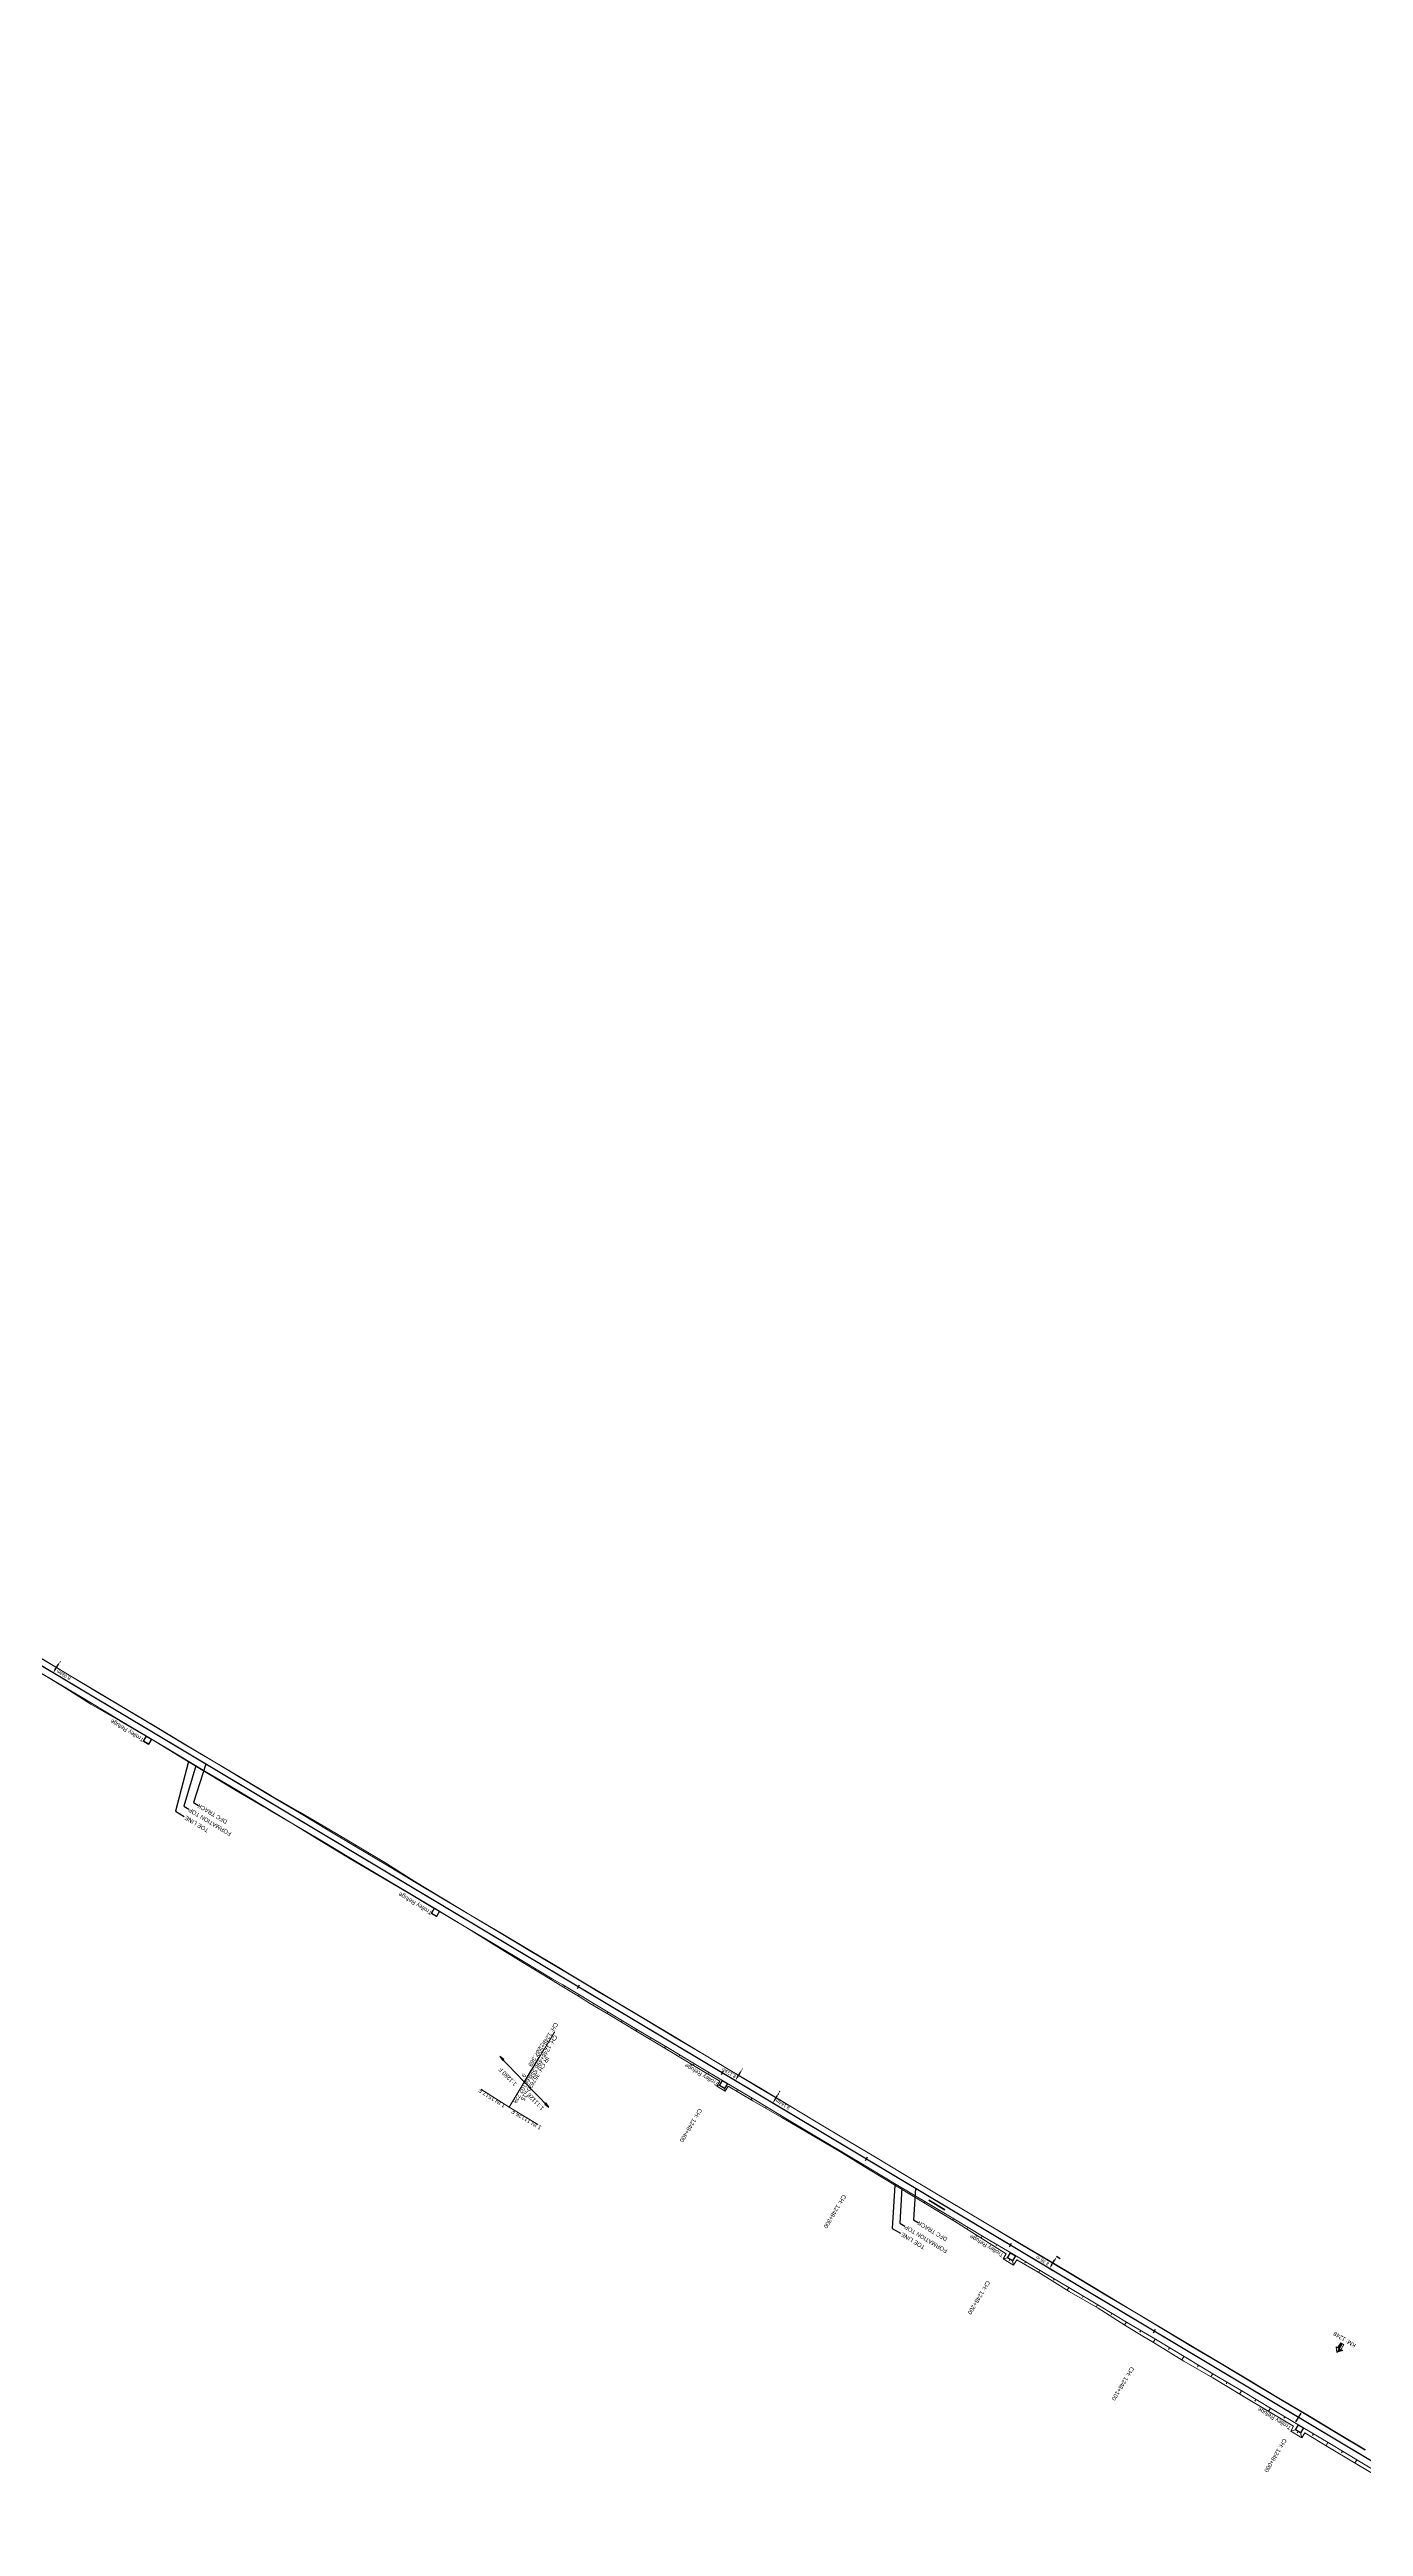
# Model space of a CAD drawing. Header units: metres. Extents: x 593990 to 610403, y 3402023 to 3411833.
# Drawn here: x 595823 to 596606, y 3410239 to 3411715 of the extents above; entities that cross this region are included whole.
import ezdxf
from ezdxf.enums import TextEntityAlignment as Align

# ---------------------------------------------------------------- set-up
doc = ezdxf.new("R2010")
doc.units = ezdxf.units.M
doc.header["$MEASUREMENT"] = 0
doc.linetypes.add('CENTER2', pattern=[1.125, 0.75, -0.125, 0.125, -0.125])
for name, color, linetype, lineweight in [('C-ALIG-DG-LINE', 1, 'CENTER2', 70), ('C-ALIG-LABL-DG', 1, 'Continuous', 25), ('Km post', 1, 'Continuous', 13), ('PROPOSED DFCC TOE LINE', 239, 'Continuous', 0), ('PROPOSED DFCC TOE SLOPES', 239, 'Continuous', 0), ('PROPOSED DFCC TRACK', 1, 'Continuous', 0), ('PROPOSED FORMATION LINE - PLAN', 187, 'Continuous', 0), ('PROPOSED GRADES IN PLAN', 10, 'Continuous', 0)]:
    doc.layers.add(name, color=color, linetype=linetype, lineweight=lineweight)
doc.layers.add('Trolley Refuse', color=10, linetype='Continuous')
doc.styles.add('Arial', font='arial.ttf')
doc.styles.get("Standard").update_dxf_attribs({"font": 'arial.ttf'})
doc.styles.add('Style-Arial', font='arial.ttf')
doc.dimstyles.new('ISO-25', dxfattribs={"dimtxt": 2.5, "dimasz": 2.5, "dimexe": 1.25, "dimexo": 0.625, "dimtad": 1, "dimtxsty": 'Standard', "dimcen": 2.5, "dimadec": 0, "dimazin": 0, "dimtfac": 1, "dimtmove": 0, "dimatfit": 3, "dimfxl": 1, "dimarcsym": 0})
doc.dimstyles.get("Standard").update_dxf_attribs({"dimtxt": 0.18, "dimasz": 0.18, "dimexe": 0.18, "dimexo": 0.0625, "dimgap": 0.09, "dimtad": 0, "dimtih": 1, "dimtoh": 1, "dimdec": 4, "dimzin": 0, "dimdsep": 46, "dimtxsty": 'Standard', "dimcen": 0.09, "dimadec": 0, "dimazin": 0, "dimtfac": 1, "dimtdec": 4, "dimtofl": 0, "dimtmove": 0, "dimatfit": 3, "dimfxl": 1, "dimtolj": 1, "dimtzin": 0, "dimarcsym": 0})

# ---------------------------------------------------------------- blocks, each defined once
blk = doc.blocks.new('*D116')
at = {"layer": 'Defpoints', "color": 0, "transparency": 16777216}
for p in [(596422.8, 3410400), (596425, 3410398.7), (596420.7, 3410391.5)]:
    blk.add_point(p, dxfattribs=at)
at = {"layer": 'PROPOSED DFCC TRACK', "color": 0, "lineweight": -2, "transparency": 16777216}
for p, q in [((596419.8, 3410394.9), (596421.5, 3410397.8)), ((596424.9, 3410398.7), (596422.7, 3410400)), ((596420.6, 3410391.6), (596418.4, 3410392.8))]:
    blk.add_line(p, q, dxfattribs=at)
at = {"layer": 'PROPOSED DFCC TRACK', "color": 0, "transparency": 16777216}
for points in [[(596419.4, 3410395.1), (596420.2, 3410394.7), (596418.5, 3410392.8)], [(596421.2, 3410398), (596421.9, 3410397.6), (596422.8, 3410400)]]:
    blk.add_solid(points, dxfattribs=at)
at = {"layer": 'PROPOSED DFCC TRACK', "color": 0, "lineweight": 0, "transparency": 16777216, "insert": (596414.4, 3410397.6), "char_height": 2, "attachment_point": 5, "rotation": 149, "style": 'Style-Arial'}
blk.add_mtext('\\A1;\\A1;8.36 m', dxfattribs=at)
blk = doc.blocks.new('TerminatorOpen_0.5')
at = {"color": 0, "linetype": 'ByBlock', "lineweight": -2}
for q in [(-1, 0.25), (-1, 0), (-1, -0.25)]:
    blk.add_line((0, 0), q, dxfattribs=at)
blk = doc.blocks.new('*D127')
at = {"layer": 'Defpoints', "color": 0, "transparency": 16777216}
for p in [(596257.3, 3410498.7), (596253.1, 3410491.7), (596257.8, 3410498.4)]:
    blk.add_point(p, dxfattribs=at)
at = {"layer": 'PROPOSED DFCC TRACK', "color": 0, "lineweight": -2, "transparency": 16777216}
for p, q in [((596257.4, 3410498.6), (596257.9, 3410498.3)), ((596253.2, 3410491.6), (596253.7, 3410491.3)), ((596254.9, 3410493.5), (596256.5, 3410496.2))]:
    blk.add_line(p, q, dxfattribs=at)
at = {"layer": 'PROPOSED DFCC TRACK', "color": 0, "transparency": 16777216}
for points in [[(596254.5, 3410493.7), (596255.3, 3410493.3), (596253.6, 3410491.4)], [(596256.2, 3410496.5), (596256.9, 3410496), (596257.8, 3410498.4)]]:
    blk.add_solid(points, dxfattribs=at)
at = {"layer": 'PROPOSED DFCC TRACK', "color": 0, "lineweight": 0, "transparency": 16777216, "insert": (596259.5, 3410490.7), "char_height": 2, "attachment_point": 5, "rotation": 149, "style": 'Style-Arial'}
blk.add_mtext('\\A1;8.164m', dxfattribs=at)
blk = doc.blocks.new('*D128')
at = {"layer": 'Defpoints', "color": 0, "transparency": 16777216}
for p in [(596231.5, 3410504.6), (596235.4, 3410511.7), (596235.7, 3410511.6)]:
    blk.add_point(p, dxfattribs=at)
at = {"layer": 'PROPOSED DFCC TRACK', "color": 0, "lineweight": -2, "transparency": 16777216}
for p, q in [((596231.4, 3410504.7), (596231.1, 3410504.8)), ((596232.5, 3410506.9), (596234.1, 3410509.6)), ((596235.6, 3410511.7), (596235.3, 3410511.8))]:
    blk.add_line(p, q, dxfattribs=at)
at = {"layer": 'PROPOSED DFCC TRACK', "color": 0, "transparency": 16777216}
for points in [[(596232.2, 3410507.1), (596232.9, 3410506.7), (596231.2, 3410504.8)], [(596233.8, 3410509.8), (596234.5, 3410509.4), (596235.4, 3410511.7)]]:
    blk.add_solid(points, dxfattribs=at)
at = {"layer": 'PROPOSED DFCC TRACK', "color": 0, "lineweight": 0, "transparency": 16777216, "insert": (596227.5, 3410509.5), "char_height": 2, "attachment_point": 5, "rotation": 149, "style": 'Style-Arial'}
blk.add_mtext('\\A1;8.133m', dxfattribs=at)
blk = doc.blocks.new('*D129')
at = {"layer": 'Defpoints', "color": 0, "transparency": 16777216}
for p in [(595828.8, 3410754.8), (595828.9, 3410754.7), (595824.7, 3410747.8)]:
    blk.add_point(p, dxfattribs=at)
at = {"layer": 'PROPOSED DFCC TRACK', "color": 0, "lineweight": -2, "transparency": 16777216}
for p, q in [((595826, 3410749.9), (595827.6, 3410752.6)), ((595828.9, 3410754.7), (595829, 3410754.7)), ((595824.8, 3410747.8), (595824.8, 3410747.7))]:
    blk.add_line(p, q, dxfattribs=at)
at = {"layer": 'PROPOSED DFCC TRACK', "color": 0, "transparency": 16777216}
for points in [[(595825.6, 3410750.2), (595826.4, 3410749.7), (595824.7, 3410747.8)], [(595827.2, 3410752.8), (595827.9, 3410752.4), (595828.9, 3410754.7)]]:
    blk.add_solid(points, dxfattribs=at)
at = {"layer": 'PROPOSED DFCC TRACK', "color": 0, "lineweight": 0, "transparency": 16777216, "insert": (595830.9, 3410746.7), "char_height": 2, "attachment_point": 5, "rotation": 149, "style": 'Style-Arial'}
blk.add_mtext('\\A1;8.093m', dxfattribs=at)
blk = doc.blocks.new('Direction')
h = blk.add_hatch(color=256)
h.dxf.hatch_style = 1
h.paths.add_polyline_path([(-5.54, 0), (-4.75, -0.13), (-4.75, 0.13)])
blk.add_lwpolyline([(-5.54, 0), (-4.75, -0.13), (-4.75, 0.13)], close=True)
blk.add_lwpolyline([(0, 0), (-5.54, 0)])
blk = doc.blocks.new('Tick Hor')
blk.add_lwpolyline([(-0.5, 0), (0.5, 0)])
blk = doc.blocks.new('KM Post')
at = {"layer": 'Km post', "lineweight": 13}
h = blk.add_hatch(color=256, dxfattribs=at)
h.paths.add_polyline_path([(0, -8.9), (1.6, -8.9), (1.6, -3.8), (0, -3.8)])
h.paths.add_polyline_path([(0, -3.8), (0, 0), (-3.4, -3.8)])
for p, q in [((0, -8.9), (0, 0)), ((3.1, -3.8), (0, 0)), ((3.1, -3.8), (-3.4, -3.8))]:
    blk.add_line(p, q, dxfattribs=at)
blk.add_lwpolyline([(1.6, -3.8), (1.6, -8.9), (-1.6, -8.9), (-1.6, -3.8)], dxfattribs=at)

msp = doc.modelspace()

# ---------------------------------------------------------------- linework, layer by layer
at = {"layer": 'C-ALIG-DG-LINE', "color": 1, "linetype": 'Continuous', "lineweight": 30, "flags": 128}
msp.add_lwpolyline([(598514.0624, 3409139.9501), (594206.4244, 3411715.3078)], dxfattribs=at)
at = {"layer": 'C-ALIG-LABL-DG', "color": 1, "linetype": 'Continuous', "lineweight": 25}
msp.add_line((596566.7977, 3410304.1387), (596565.5149, 3410301.993), dxfattribs=at)
at = {"layer": 'PROPOSED DFCC TOE LINE', "lineweight": 0, "flags": 128}
for points in [[(596618.8358, 3410266.0924), (596601.6284, 3410276.2863), (596584.5309, 3410286.6637), (596570.6889, 3410294.9829), (596568.892, 3410291.9849), (596562.2827, 3410295.9461), (596564.0694, 3410298.9272), (596550.1685, 3410307.1389), (596533.0132, 3410317.4198), (596515.8475, 3410327.6832), (596498.5692, 3410337.7583), (596481.4931, 3410348.1716), (596470.1931, 3410354.9774), (596463.4829, 3410359.0488), (596447.4817, 3410369.2338), (596430.1767, 3410379.2643), (596413.2235, 3410389.8831), (596398.9946, 3410397.9947), (596397.1603, 3410394.9265), (596390.9377, 3410398.6467), (596392.7667, 3410401.706), (596378.8621, 3410410.36), (596361.9605, 3410421.0652), (596344.9077, 3410431.5174), (596327.7241, 3410441.751), (596310.6273, 3410452.1298), (596293.5878, 3410462.6042), (596276.3343, 3410472.7209), (596259.0968, 3410482.8642), (596241.6968, 3410492.7358), (596227.0543, 3410501.5099), (596225.2598, 3410498.5084), (596220.2303, 3410501.5153), (596222.0318, 3410504.5286), (596212.3386, 3410510.3719), (596207.4273, 3410513.3327), (596207.4125, 3410513.3415), (596190.2056, 3410523.536), (596173.0668, 3410533.8445), (596155.9883, 3410544.2539), (596145.0262, 3410550.7226), (596138.8157, 3410554.5058), (596127.9543, 3410561.143), (596121.7392, 3410564.9184), (596104.6735, 3410575.3491), (596087.6064, 3410585.7775), (596070.5783, 3410596.2712), (596055.0332, 3410605.5763), (596053.2334, 3410602.5733), (596050.0033, 3410604.5092), (596051.8005, 3410607.5079), (596036.2409, 3410616.7881), (596018.9938, 3410626.9154), (596001.6949, 3410636.9561), (595984.6743, 3410647.4622), (595967.6223, 3410657.9158), (595954.5764, 3410665.4968), (595951.0693, 3410667.5348), (595950.3286, 3410667.9652), (595933.0749, 3410678.0815), (595915.9845, 3410688.4709), (595898.9163, 3410698.8974), (595883.3516, 3410708.2741), (595881.5588, 3410705.2753), (595878.4187, 3410707.1527), (595880.2007, 3410710.1334), (595864.466, 3410719.2255), (595847.1611, 3410729.2562), (595830.2136, 3410739.8846), (595813.0922, 3410750.2221)], [(595817.0656, 3410756.8682), (595834.2108, 3410746.5706), (595851.3561, 3410736.273), (595868.5654, 3410726.0823), (595885.7478, 3410715.8468), (595902.8876, 3410705.5399), (595920.0322, 3410695.2413), (595937.2201, 3410685.0149), (595954.4427, 3410674.8467), (595971.7297, 3410664.7861), (595989.0642, 3410654.805), (596006.1988, 3410644.4894), (596023.4009, 3410634.2868), (596040.2978, 3410623.5738), (596057.381, 3410613.1723), (596074.5287, 3410602.8788), (596091.7216, 3410592.6608), (596108.9206, 3410582.453), (596126.0817, 3410572.1819), (596132.3185, 3410568.4426), (596143.2329, 3410561.8941), (596149.4676, 3410558.1514), (596160.4157, 3410551.6592), (596177.6166, 3410541.4547), (596194.7792, 3410531.1861), (596211.9222, 3410520.8845), (596229.0674, 3410510.5868), (596246.2101, 3410500.2849), (596263.3274, 3410489.9404), (596280.5072, 3410479.7007), (596297.6745, 3410469.4399), (596314.8456, 3410459.1853), (596332.0171, 3410448.9317), (596349.1858, 3410438.6732), (596366.3368, 3410428.3852), (596383.4958, 3410418.1104), (596400.73, 3410407.9616), (596417.9526, 3410397.7933), (596435.1339, 3410387.5558), (596452.2368, 3410377.1873), (596469.3491, 3410366.8345), (596486.5646, 3410356.6545), (596503.7794, 3410346.4731), (596520.9427, 3410336.2056), (596538.0941, 3410325.9183), (596555.2639, 3410315.6615), (596572.4458, 3410305.4253), (596589.6061, 3410295.1527), (596606.7897, 3410284.9192)]]:
    msp.add_lwpolyline(points, dxfattribs=at)
at = {"layer": 'PROPOSED DFCC TOE SLOPES', "flags": 128}
for points in [[(595824.4852, 3410752.3587), (595824.5086, 3410752.3978)], [(595829.1963, 3410740.7509), (595829.0856, 3410740.5657)], [(595833.0448, 3410747.1881), (595833.0812, 3410747.249)], [(595837.7793, 3410735.6194), (595837.675, 3410735.445)], [(595841.6409, 3410742.0784), (595841.6539, 3410742.1002)], [(595850.2109, 3410736.9253), (595850.2265, 3410736.9514)], [(595846.3623, 3410730.488), (595846.0445, 3410729.9564)], [(595854.9454, 3410725.3565), (595854.8094, 3410725.1291)], [(595858.8104, 3410731.8214), (595858.8269, 3410731.849)], [(595863.5284, 3410720.2251), (595863.3258, 3410719.8863)], [(595867.377, 3410726.6624), (595867.4315, 3410726.7537)], [(595875.9923, 3410721.5849), (595876.0245, 3410721.6389)], [(595872.1114, 3410715.0937), (595872.0479, 3410714.9874)], [(595884.543, 3410716.3995), (595884.6157, 3410716.5211)], [(595893.1572, 3410711.3202), (595893.1884, 3410711.3724)], [(595901.7091, 3410706.1366), (595901.7583, 3410706.219)], [(595889.2775, 3410704.8308), (595889.2496, 3410704.7842)], [(595897.8605, 3410699.6994), (595897.7876, 3410699.5774)], [(595906.4435, 3410694.5679), (595906.3847, 3410694.4695)], [(595910.3112, 3410701.0372), (595910.3303, 3410701.0691)], [(595918.8751, 3410695.8738), (595918.9026, 3410695.9198)], [(595927.4759, 3410690.7721), (595927.4937, 3410690.8018)], [(595915.0266, 3410689.4365), (595914.8599, 3410689.1578)], [(595923.6096, 3410684.3051), (595923.5066, 3410684.1329)], [(595932.1926, 3410679.1736), (595931.9489, 3410678.766)], [(595936.0412, 3410685.6109), (595936.0877, 3410685.6887)], [(595944.6605, 3410680.5401), (595944.6967, 3410680.6007)], [(595940.7756, 3410674.0422), (595940.6703, 3410673.866)], [(595949.3587, 3410668.9108), (595949.1918, 3410668.6317)], [(595953.2072, 3410675.348), (595953.308, 3410675.5166)], [(595957.9417, 3410663.7793), (595957.8889, 3410663.691)], [(595961.8688, 3410670.3479), (595961.9473, 3410670.4792)], [(595970.3733, 3410665.0851), (595970.5908, 3410665.449)], [(595966.5247, 3410658.6479), (595966.4829, 3410658.5779)], [(595967.6557, 3410657.9717), (595967.6223, 3410657.9158)], [(595979.1056, 3410660.2034), (595979.2549, 3410660.4532)], [(595987.5394, 3410654.8223), (595987.9222, 3410655.4626)], [(595996.3125, 3410650.0088), (595996.5026, 3410650.3268)], [(596004.7054, 3410644.5594), (596005.0699, 3410645.169)], [(596013.4775, 3410639.7441), (596013.6665, 3410640.0603)], [(596021.8715, 3410634.2965), (596022.2675, 3410634.959)], [(596030.5953, 3410629.4006), (596030.7361, 3410629.6362)], [(596039.0375, 3410624.0337), (596039.1846, 3410624.2797)], [(596047.6672, 3410618.9803), (596047.7139, 3410619.0584)], [(596053.486, 3410606.6574), (596053.4178, 3410606.5433)], [(596056.2036, 3410613.7708), (596056.2555, 3410613.8576)], [(596060.938, 3410602.2021), (596060.9027, 3410602.143)], [(596064.8058, 3410608.6715), (596064.8251, 3410608.7037)], [(596073.3696, 3410603.5079), (596073.399, 3410603.557)], [(596074.5006, 3410602.8318), (596074.5287, 3410602.8788)], [(596069.5211, 3410597.0706), (596069.4477, 3410596.948)], [(596078.1041, 3410591.9392), (596078.0373, 3410591.8275)], [(596086.6871, 3410586.8078), (596086.4845, 3410586.4689)], [(596095.2701, 3410581.6763), (596095.1428, 3410581.4634)], [(596103.8532, 3410576.5449), (596103.549, 3410576.0362)], [(596112.4362, 3410571.4135), (596112.2591, 3410571.1172)], [(596121.0192, 3410566.282), (596120.6148, 3410565.6056)], [(596129.6022, 3410561.1506), (596129.3801, 3410560.779)], [(596138.1853, 3410556.0192), (596137.6913, 3410555.1929)], [(596146.7683, 3410550.8877), (596146.5047, 3410550.4467)], [(596155.3513, 3410545.7563), (596154.8535, 3410544.9235)], [(596163.9344, 3410540.6249), (596163.6684, 3410540.1799)], [(596172.5174, 3410535.4934), (596171.9416, 3410534.5303)], [(596181.1004, 3410530.362), (596180.8037, 3410529.8657)], [(596189.6834, 3410525.2305), (596189.0764, 3410524.2152)], [(596198.2665, 3410520.0991), (596197.9709, 3410519.6048)], [(596206.8495, 3410514.9677), (596206.2788, 3410514.0132)], [(596215.4325, 3410509.8362), (596215.1404, 3410509.3476)], [(596221.8485, 3410501.9226), (596220.2303, 3410501.5153)], [(596224.8526, 3410500.1266), (596225.2598, 3410498.5084)], [(596232.5986, 3410499.5734), (596232.2936, 3410499.0633)], [(596241.1816, 3410494.4419), (596240.5665, 3410493.4131)], [(596249.7646, 3410489.3105), (596249.5075, 3410488.8804)], [(596258.3477, 3410484.1791), (596257.9504, 3410483.5146)], [(596263.3272, 3410489.9402), (596263.3274, 3410489.9404)], [(596270.7823, 3410485.49), (596270.7854, 3410485.4952)], [(596266.9307, 3410479.0476), (596266.7553, 3410478.7542)], [(596275.5137, 3410473.9162), (596275.1987, 3410473.3892)], [(596279.3623, 3410480.3535), (596279.3754, 3410480.3753)], [(596287.9526, 3410475.2342), (596287.9598, 3410475.2463)], [(596296.5284, 3410470.0906), (596296.5435, 3410470.1159)], [(596284.0967, 3410468.7848), (596283.9605, 3410468.5569)], [(596292.6798, 3410463.6533), (596292.451, 3410463.2707)], [(596301.2628, 3410458.5219), (596301.1239, 3410458.2895)], [(596305.1201, 3410464.9737), (596305.1288, 3410464.9882)], [(596313.6944, 3410459.8277), (596313.7143, 3410459.8609)], [(596322.2887, 3410454.7152), (596322.3, 3410454.734)], [(596309.8458, 3410453.3904), (596309.5047, 3410452.8199)], [(596318.4289, 3410448.259), (596318.2391, 3410447.9416)], [(596327.0119, 3410443.1276), (596326.5977, 3410442.4348)], [(596330.8605, 3410449.5648), (596330.8858, 3410449.6072)], [(596339.4569, 3410444.4559), (596339.4703, 3410444.4783)], [(596335.5949, 3410437.9961), (596335.3893, 3410437.6523)], [(596344.1779, 3410432.8647), (596343.7755, 3410432.1916)], [(596348.0265, 3410439.302), (596348.0547, 3410439.3491)], [(596352.761, 3410427.7333), (596352.5358, 3410427.3566)], [(596356.6204, 3410434.1888), (596356.6313, 3410434.207)], [(596365.1926, 3410429.0391), (596365.2069, 3410429.063)], [(596361.344, 3410422.6018), (596360.837, 3410421.7538)], [(596369.927, 3410417.4704), (596369.6124, 3410416.9441)], [(596373.7807, 3410423.9162), (596373.7858, 3410423.9247)], [(596378.5101, 3410412.339), (596377.7486, 3410411.0653)], [(596382.3586, 3410418.7762), (596382.3653, 3410418.7873)], [(596383.4896, 3410418.1001), (596383.4958, 3410418.1104)], [(596387.0931, 3410407.2075), (596386.6638, 3410406.4895)], [(596393.509, 3410399.2939), (596390.9377, 3410398.6467)], [(596395.0111, 3410398.3959), (596394.53, 3410397.5912)], [(596396.5131, 3410397.4979), (596397.1603, 3410394.9265)], [(596404.2591, 3410396.9447), (596403.8241, 3410396.217)], [(596412.8422, 3410391.8132), (596412.0785, 3410390.5358)], [(596421.4252, 3410386.6818), (596421.0042, 3410385.9776)], [(596430.0082, 3410381.5503), (596429.0598, 3410379.9639)], [(596438.5912, 3410376.4189), (596438.1402, 3410375.6644)], [(596447.1743, 3410371.2875), (596446.3416, 3410369.8947)], [(596455.7573, 3410366.156), (596455.2832, 3410365.363)], [(596464.3403, 3410361.0246), (596463.2484, 3410359.1981)], [(596472.9234, 3410355.8932), (596472.3607, 3410354.952)], [(596481.5064, 3410350.7617), (596480.3643, 3410348.8514)], [(596490.0894, 3410345.6303), (596489.4978, 3410344.6407)], [(596498.6724, 3410340.4989), (596497.4442, 3410338.4444)], [(596507.2555, 3410335.3674), (596506.6627, 3410334.376)], [(596515.8385, 3410330.236), (596514.7091, 3410328.347)], [(596524.4215, 3410325.1046), (596523.8605, 3410324.1661)], [(596533.0046, 3410319.9731), (596531.8823, 3410318.096)], [(596541.5876, 3410314.8417), (596541.0241, 3410313.8992)], [(596550.1706, 3410309.7102), (596549.0383, 3410307.8163)], [(596558.7536, 3410304.5788), (596558.1988, 3410303.6508)], [(596565.1673, 3410296.6688), (596562.2827, 3410295.9461)], [(596566.6684, 3410295.7691), (596566.1279, 3410294.8673)], [(596568.1694, 3410294.8695), (596568.892, 3410291.9849)], [(596575.9197, 3410294.3159), (596575.375, 3410293.4049)], [(596584.5027, 3410289.1845), (596583.4015, 3410287.3425)], [(596593.0858, 3410284.0531), (596592.5195, 3410283.1059)], [(596601.6688, 3410278.9216), (596600.502, 3410276.97)]]:
    msp.add_lwpolyline(points, dxfattribs=at)
at = {"layer": 'PROPOSED DFCC TRACK', "linetype": 'Continuous', "lineweight": 0, "flags": 128}
msp.add_lwpolyline([(598514.0624, 3409139.95), (594406.0424, 3411595.9645)], dxfattribs=at)
at = {"layer": 'PROPOSED FORMATION LINE - PLAN', "lineweight": 0, "flags": 128}
for points in [[(596619.9658, 3410267.9826), (596602.7997, 3410278.2455), (596585.6337, 3410288.5083), (596568.4676, 3410298.7712), (596551.3016, 3410309.0341), (596534.1355, 3410319.297), (596516.9695, 3410329.5598), (596499.8034, 3410339.8227), (596482.6374, 3410350.0856), (596465.4713, 3410360.3484), (596448.3052, 3410370.6113), (596431.1392, 3410380.8742), (596413.9731, 3410391.1371), (596396.8071, 3410401.3999), (596379.641, 3410411.6628), (596362.475, 3410421.9257), (596345.3089, 3410432.1885), (596328.1429, 3410442.4514), (596310.9768, 3410452.7143), (596293.8107, 3410462.9772), (596276.6447, 3410473.24), (596259.4786, 3410483.5029), (596242.3126, 3410493.7658), (596225.1465, 3410504.0286), (596207.9805, 3410514.2915), (596190.8144, 3410524.5544), (596173.6484, 3410534.8173), (596156.4823, 3410545.0801), (596145.5576, 3410551.6115), (596139.3162, 3410555.343), (596128.3916, 3410561.8744), (596122.1502, 3410565.6059), (596104.9841, 3410575.8687), (596087.8181, 3410586.1316), (596070.652, 3410596.3945), (596053.486, 3410606.6574), (596036.3199, 3410616.9202), (596019.1539, 3410627.1831), (596001.9878, 3410637.446), (595984.8217, 3410647.7088), (595967.6557, 3410657.9717), (595950.4896, 3410668.2346), (595933.3236, 3410678.4975), (595916.1575, 3410688.7603), (595898.9915, 3410699.0232), (595881.8254, 3410709.2861), (595864.6594, 3410719.5489), (595847.4933, 3410729.8118), (595830.3272, 3410740.0747), (595813.1612, 3410750.3376)], [(596606.6483, 3410284.6827), (596589.4823, 3410294.9456), (596572.3162, 3410305.2085), (596555.1502, 3410315.4714), (596537.9841, 3410325.7342), (596520.818, 3410335.9971), (596503.652, 3410346.26), (596486.4859, 3410356.5228), (596469.3199, 3410366.7857), (596452.1538, 3410377.0486), (596434.9878, 3410387.3115), (596417.8217, 3410397.5743), (596400.6557, 3410407.8372), (596383.4896, 3410418.1001), (596366.3235, 3410428.3629), (596349.1575, 3410438.6258), (596331.9914, 3410448.8887), (596314.8254, 3410459.1516), (596297.6593, 3410469.4144), (596280.4933, 3410479.6773), (596263.3272, 3410489.9402), (596246.1612, 3410500.203), (596228.9951, 3410510.4659), (596211.829, 3410520.7288), (596194.663, 3410530.9917), (596177.4969, 3410541.2545), (596160.3309, 3410551.5174), (596149.4062, 3410558.0488), (596143.1648, 3410561.7803), (596132.2402, 3410568.3117), (596125.9988, 3410572.0431), (596108.8327, 3410582.306), (596091.6667, 3410592.5689), (596074.5006, 3410602.8318), (596057.3345, 3410613.0946), (596040.1685, 3410623.3575), (596023.0024, 3410633.6204), (596005.8364, 3410643.8832), (595988.6703, 3410654.1461), (595971.5043, 3410664.409), (595954.3382, 3410674.6719), (595937.1722, 3410684.9347), (595920.0061, 3410695.1976), (595902.84, 3410705.4605), (595885.674, 3410715.7233), (595868.5079, 3410725.9862), (595851.3419, 3410736.2491), (595834.1758, 3410746.512), (595817.0098, 3410756.7748)]]:
    msp.add_lwpolyline(points, dxfattribs=at)
at = {"layer": 'PROPOSED GRADES IN PLAN'}
msp.add_line((596115.7154, 3410521.1839), (596096.4725, 3410488.9976), dxfattribs=at)
at = {"layer": 'PROPOSED GRADES IN PLAN', "flags": 128}
msp.add_lwpolyline([(596113.5913, 3410478.6561), (596096.4725, 3410488.9976), (596079.6612, 3410499.8318)], dxfattribs=at)
at = {"layer": 'Trolley Refuse'}
for points in [[(595880.3234, 3410710.1841), (595883.3274, 3410708.3881), (595881.5314, 3410705.384), (595878.5274, 3410707.18)], [(596051.9849, 3410607.557), (596054.987, 3410605.7577), (596053.1877, 3410602.7556), (596050.1856, 3410604.5549)], [(596223.6445, 3410504.9266), (596226.6486, 3410503.1306), (596224.8526, 3410500.1266), (596221.8485, 3410501.9226)], [(596395.3051, 3410402.2979), (596398.3091, 3410400.5019), (596396.5131, 3410397.4979), (596393.509, 3410399.2939)], [(596566.9666, 3410299.6709), (596569.9687, 3410297.8716), (596568.1694, 3410294.8695), (596565.1673, 3410296.6688)]]:
    msp.add_lwpolyline(points, close=True, dxfattribs=at)

# ---------------------------------------------------------------- block references
at = {"layer": 'C-ALIG-LABL-DG', "color": 1, "linetype": 'Continuous', "lineweight": 25}
for name, p, xscale, yscale, zscale, rotation in [('Tick Hor', (596137.6463, 3410560.7105), 2.500000000000004, 2.500000000000004, 2.500000000000004, 239.1265517613744), ('Direction', (596105.5297, 3410504.1809), 3.789791541545087, 3.789791541545087, 3.789791541545087, 134.1265517613084), ('Tick Hor', (596223.4766, 3410509.3962), 2.500000000000004, 2.500000000000004, 2.500000000000004, 239.1265517613744), ('Tick Hor', (596309.3069, 3410458.0818), 2.500000000000004, 2.500000000000004, 2.500000000000004, 239.1265517613744), ('Tick Hor', (596395.1372, 3410406.7675), 2.500000000000004, 2.500000000000004, 2.500000000000004, 239.1265517613744), ('Tick Hor', (596480.9675, 3410355.4531), 2.500000000000004, 2.500000000000004, 2.500000000000004, 239.1265517613744), ('Tick Hor', (596566.7977, 3410304.1387), 6.00000000000001, 6.00000000000001, 6.00000000000001, 239.1265517613744)]:
    msp.add_blockref(name, p, dxfattribs=dict(at, xscale=xscale, yscale=yscale, zscale=zscale, rotation=rotation))

# ---------------------------------------------------------------- texts
at = {"layer": 'PROPOSED DFCC TOE LINE', "lineweight": 0}
for p in [(595904.0553, 3410662.902, 306.8582), (596330.9803, 3410414.4973, 306.8582)]:
    msp.add_text('TOE LINE', height=2.5, rotation=149, dxfattribs=at).set_placement(p, align=Align.RIGHT)
at = {"layer": 'PROPOSED DFCC TRACK', "color": 10, "linetype": 'Continuous', "lineweight": -3, "ltscale": 5}
for p in [(595911.7002, 3410670.119), (596340.8477, 3410421.3488)]:
    msp.add_text('DFC TRACK', height=2.5, rotation=149, dxfattribs=at).set_placement(p, align=Align.RIGHT)
at = {"layer": 'PROPOSED FORMATION LINE - PLAN', "lineweight": 0}
for p in [(595906.2738, 3410667.571, 306.8582), (596333.0331, 3410419.0052, 306.8582)]:
    msp.add_text('FORMATION TOP', height=2.5, rotation=149, dxfattribs=at).set_placement(p, align=Align.RIGHT)
at = {"layer": 'PROPOSED GRADES IN PLAN', "char_height": 2.5, "style": 'Style-Arial'}
for s, insert, attachment_point, rotation, line_spacing_factor in [('DFC CH: 168102.728\\PFL:257.369', (596115.3577, 3410521.3978), 4, 239.1265504, 0.84), ('1 IN 1517 F', (596094.5516, 3410490.6321), 7, 147.1998182, 0.72), ('1 IN 11126 F', (596098.7847, 3410487.9902), 9, 148.8639124, 0.72)]:
    msp.add_mtext(s, dxfattribs=dict(at, insert=insert, attachment_point=attachment_point, rotation=rotation, line_spacing_factor=line_spacing_factor))
at = {"layer": 'PROPOSED GRADES IN PLAN', "color": 7, "lineweight": 0, "insert": (596119.6051, 3410518.7693), "char_height": 2.5, "attachment_point": 4, "rotation": 239.1409175, "line_spacing_factor": 0.84, "style": 'Style-Arial'}
msp.add_mtext('IR CH: 357620.215', dxfattribs=at)
at = {"layer": 'Trolley Refuse'}
for p in [(595879.1542, 3410708.7449), (596050.9091, 3410605.5888), (596221.5821, 3410503.537), (596391.4722, 3410401.5843), (596562.9735, 3410298.71)]:
    msp.add_text('Trolley Refuge', height=2.5, rotation=149.1766896, dxfattribs=at).set_placement(p)

# ---------------------------------------------------------------- dimensions: what is measured, and where the dimension line sits
at = {"layer": 'PROPOSED DFCC TRACK', "color": 10, "lineweight": 0}
for base, p1, p2, angle, picture, middle in [((595828.8677, 3410754.7452), (595824.672, 3410747.8248), (595828.83, 3410754.7678), 59.0832488, '*D129', (595830.9486, 3410746.7169)), ((596235.4093, 3410511.7379), (596231.4886, 3410504.6061), (596235.6595, 3410511.5885), 59.1479694, '*D128', (596227.5397, 3410509.5447)), ((596257.7935, 3410498.3922), (596253.1178, 3410491.6748), (596257.2972, 3410498.688), 59.2079729, '*D127', (596259.5169, 3410490.6871))]:
    dim = msp.add_linear_dim(base=base, p1=p1, p2=p2, angle=angle, dimstyle='Standard', override={"dimtxt": 2, "dimasz": 2.5, "dimexe": 0.125, "dimexo": 0.125, "dimgap": 0.125, "dimtad": 1, "dimtih": 0, "dimtoh": 0, "dimdec": 3, "dimzin": 11, "dimpost": 'm', "dimtxsty": 'Style-Arial', "dimsah": 1, "dimadec": 4, "dimazin": 3, "dimtmove": 2, "dimatfit": 1, "dimldrblk": 'TerminatorOpen_0.5', "dimfrac": 2, "dimtzin": 11}, dxfattribs=at)
    dim.commit()
    dim.dimension.update_dxf_attribs({"geometry": picture, "text_midpoint": middle, "dimtype": 129, "text_rotation": 149})
dim = msp.add_linear_dim(base=(596422.8029, 3410399.9643), p1=(596420.6781, 3410391.4975), p2=(596424.9615, 3410398.6765), angle=59.1773106, text='\\A1;<> m', dimstyle='Standard', override={"dimtxt": 2, "dimasz": 2.5, "dimexe": 0.125, "dimexo": 0.125, "dimgap": 0.125, "dimtad": 1, "dimtih": 0, "dimtoh": 0, "dimdec": 3, "dimzin": 11, "dimtxsty": 'Style-Arial', "dimsah": 1, "dimadec": 4, "dimazin": 3, "dimtmove": 2, "dimatfit": 1, "dimldrblk": 'TerminatorOpen_0.5', "dimfrac": 2, "dimtzin": 11}, dxfattribs=at)
dim.commit()
dim.dimension.update_dxf_attribs({"geometry": '*D116', "text_midpoint": (596414.4207, 3410397.5766), "dimtype": 129, "text_rotation": 149})

# ---------------------------------------------------------------- leaders
at = {"layer": 'PROPOSED DFCC TOE LINE', "lineweight": 0}
for points in [[(595905.299, 3410695.0132), (595897.5332, 3410665.4438), (595902.8098, 3410662.2653)], [(596326.3835, 3410442.5648), (596324.8562, 3410416.7995), (596329.7349, 3410413.8606)]]:
    msp.add_leader(points, dimstyle='ISO-25', override={"dimtxt": 3, "dimasz": 2.5, "dimgap": 0.625, "dimtad": 0, "dimdec": 3, "dimzin": 2, "dimtdec": 3}, dxfattribs=at)
at = {"layer": 'PROPOSED DFCC TRACK', "color": 10, "linetype": 'Continuous', "lineweight": -3, "ltscale": 5}
for points in [[(595915.6915, 3410693.408, 130.919), (595908.307, 3410670.685, 130.919), (595911.2661, 3410668.9025, 130.919)], [(596338.7203, 3410440.4967, 130.919), (596337.4545, 3410421.9148, 130.919), (596340.4136, 3410420.1323, 130.919)]]:
    msp.add_leader(points, dimstyle='ISO-25', override={"dimtxt": 3, "dimasz": 2.5, "dimgap": 0.625, "dimtad": 0, "dimdec": 3, "dimzin": 2, "dimtdec": 3}, dxfattribs=at)
at = {"layer": 'PROPOSED DFCC TRACK', "linetype": 'Continuous', "lineweight": 0}
for points in [[(596346.661, 3410433.6222, -613.7163), (596356.2297, 3410427.8692, -613.7163)], [(596356.2297, 3410427.8692, -613.7163), (596346.661, 3410433.6222, -613.7163)]]:
    msp.add_leader(points, dimstyle='ISO-25', override={"dimtxt": 3, "dimasz": 3, "dimtad": 0, "dimdec": 3, "dimzin": 2, "dimtdec": 3}, dxfattribs=at)
at = {"layer": 'PROPOSED FORMATION LINE - PLAN', "lineweight": 0}
for points in [[(595909.8147, 3410692.5524), (595902.6604, 3410668.4981), (595905.6195, 3410666.7156)], [(596330.6082, 3410440.9775), (596329.4196, 3410419.9324), (596332.3787, 3410418.1498)]]:
    msp.add_leader(points, dimstyle='ISO-25', override={"dimtxt": 3, "dimasz": 2.5, "dimgap": 0.625, "dimtad": 0, "dimdec": 3, "dimzin": 2, "dimtdec": 3}, dxfattribs=at)

# ---------------------------------------------------------------- next in the draw order: texts
at = {"layer": 'C-ALIG-LABL-DG', "color": 1, "linetype": 'Continuous', "lineweight": 25, "char_height": 2.5, "style": 'Arial', "bg_fill": 3, "box_fill_scale": 1.04, "bg_fill_color": 256, "bg_fill_true_color": 13158600, "bg_fill_transparency": 0}
for s, insert, width, attachment_point, rotation in [('1:1280 F', (596101.2739, 3410503.1476), 13.377677, 7, 134.1265518), ('CH: 1248+400', (596210.5967, 3410487.8528), 22.502814, 4, 239.1265518), ('CH: 1248+300', (596296.427, 3410436.5384), 22.502814, 4, 239.1265518), ('CH: 1248+200', (596382.2573, 3410385.2241), 22.502814, 4, 239.1265518), ('KM: 1248', (596600.219, 3410345.6196), 14.684959, 1, 149.1265518), ('CH: 1248+100', (596468.0876, 3410333.9097), 22.502814, 4, 239.1265518), ('CH: 1248+000', (596559.0493, 3410291.1784), 22.502814, 4, 239.1265518)]:
    msp.add_mtext(s, dxfattribs=dict(at, insert=insert, width=width, attachment_point=attachment_point, rotation=rotation))

# ---------------------------------------------------------------- next in the draw order: block references
at = {"layer": 'C-ALIG-LABL-DG', "color": 1, "linetype": 'Continuous', "lineweight": 25, "xscale": 0.7, "yscale": 0.7, "zscale": 0.7, "rotation": 149.1265517607321}
msp.add_blockref('KM Post', (596589.8892, 3410342.7624), dxfattribs=at)

# ---------------------------------------------------------------- next in the draw order: texts
at = {"layer": 'C-ALIG-LABL-DG', "color": 1, "linetype": 'Continuous', "lineweight": 25, "insert": (596106.563, 3410499.9251), "char_height": 2.5, "width": 15.339461, "attachment_point": 9, "rotation": 134.1265518, "style": 'Arial', "bg_fill": 3, "box_fill_scale": 1.04, "bg_fill_color": 256, "bg_fill_true_color": 13158600, "bg_fill_transparency": 0}
msp.add_mtext('1:11128 F', dxfattribs=at)

# ---------------------------------------------------------------- next in the draw order: texts
at = {"layer": 'C-ALIG-LABL-DG', "color": 1, "linetype": 'Continuous', "lineweight": 25, "insert": (596115.0508, 3410520.1062), "char_height": 2.5, "width": 29.381975, "attachment_point": 5, "rotation": 239.1265518, "style": 'Arial', "bg_fill": 3, "box_fill_scale": 1.04, "bg_fill_color": 256, "bg_fill_true_color": 13158600, "bg_fill_transparency": 0}
msp.add_mtext('CH: 1248+498.558\\PFL:257.369', dxfattribs=at)

# ---------------------------------------------------------------- next in the draw order: linework, layer by layer
at = {"layer": 'C-ALIG-LABL-DG', "color": 1, "linetype": 'Continuous', "lineweight": 25}
msp.add_line((596123.4897, 3410534.2215), (596105.5297, 3410504.1809), dxfattribs=at)

# ---------------------------------------------------------------- next in the draw order: block references
at = {"layer": 'C-ALIG-LABL-DG', "color": 1, "linetype": 'Continuous', "lineweight": 25, "xscale": 3.789791541545082, "yscale": 3.789791541545082, "zscale": 3.789791541545082, "rotation": 314.1265517613083}
msp.add_blockref('Direction', (596105.5297, 3410504.1809), dxfattribs=at)

# ---------------------------------------------------------------- next in the draw order: texts
at = {"layer": 'C-ALIG-LABL-DG', "color": 1, "linetype": 'Continuous', "lineweight": 25, "insert": (596124.7664, 3410539.1671), "char_height": 2.5, "width": 22.502814, "attachment_point": 4, "rotation": 239.1265518, "style": 'Arial', "bg_fill": 3, "box_fill_scale": 1.04, "bg_fill_color": 256, "bg_fill_true_color": 13158600, "bg_fill_transparency": 0}
msp.add_mtext('CH: 1248+500', dxfattribs=at)

doc.saveas('drawing.dxf')
